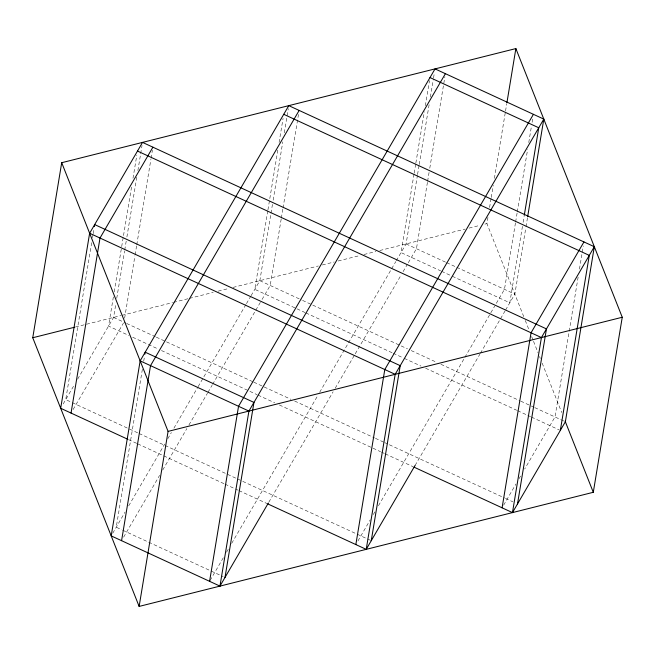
<?xml version="1.0" encoding="UTF-8"?>
<svg xmlns="http://www.w3.org/2000/svg" width="655" height="655" viewBox="0 0 655 655"><rect width="100%" height="100%" fill="white"/><g stroke="black" fill="none" stroke-linecap="round" stroke-linejoin="round"><path stroke-width="0.49" stroke-dasharray="3.27 2.46" d="M91.684 242.694L65.721 399.615L71.289 402.186M92.511 237.659L93.01 234.646M93.182 233.638L93.845 229.61M113.364 296.92L108.542 326.092L128.97 335.524M114.199 291.893L121.519 247.631M121.683 246.624L123.345 236.561M123.517 235.563L131.671 186.266M132.998 178.226L136.829 155.088M77.626 379.171L113.585 317.429L115.91 303.347M116.746 298.32L124.565 251.037M124.728 250.03L126.227 240.983M126.898 236.954L136.879 176.604M137.877 170.562L142.037 145.418M124.622 318.191L134.938 255.827M135.102 254.82L136.6 245.764M136.764 244.765L150.912 159.263M151.076 158.256L152.41 150.208M142.372 369.297L116.246 527.226L121.781 529.78M143.707 361.249L144.534 356.222M267.772 210.877L254.787 289.338L304.935 312.492M267.936 209.87L277.916 149.512M279.087 142.471L283.075 118.334M251.094 295.683L259.83 280.676L270.818 214.283M270.982 213.276L272.48 204.229M273.143 200.201L282.796 141.857M284.295 132.801L286.956 116.713M287.127 115.706L288.29 108.664M281.183 219.073L270.204 285.465L260.944 301.357M281.355 218.066L282.854 209.011M283.017 208.003L298.492 114.461M414.017 174.124L401.04 252.584L440.676 270.883M414.189 173.117L415.679 164.061M415.851 163.054L424.334 111.751M425.332 105.717L429.492 80.573M396.308 260.698L406.084 243.922L417.399 175.515M417.562 174.508L419.061 165.461M419.233 164.454L429.213 104.096M430.376 97.055L433.373 78.952M433.544 77.945L434.371 72.918M427.437 182.319L416.457 248.712L407.713 263.728M427.6 181.312L429.099 172.257M429.77 168.237L444.909 76.701M523.754 316.643L486.919 223.609L488.081 216.568M489.58 207.512L491.078 198.457M491.242 197.45L493.24 185.381M494.402 178.34L505.39 111.948M505.554 110.941L506.716 103.899M515.452 222.962L504.473 289.346L495.213 305.246M515.624 221.955L517.123 212.9M517.286 211.893L527.602 149.528M528.765 142.487L531.434 126.39M532.097 122.37L532.761 118.342M522.444 226.352L509.795 302.798L451.729 275.992M523.108 222.332L524.106 216.289M505.586 310.036L514.846 294.136L525.826 227.752M525.99 226.745L527.488 217.689M578.128 277.139L554.998 416.965L524.696 469.005M579.462 269.099L583.286 245.961M63.199 403.947L74.547 384.46M73.098 409.539L123.443 323.103M112.742 533.244L125.089 512.046M128.691 505.865L164.692 444.049M167.778 438.752L171.373 432.57M173.943 428.149L197.605 387.531M198.121 386.647L245.944 304.518M246.46 303.633L250.578 296.568M123.631 537.149L159.632 475.333M162.718 470.028L186.888 428.526M188.943 424.997L207.463 393.205M207.971 392.32L212.089 385.255M212.605 384.37L255.286 311.076M255.802 310.192L260.428 302.242M210.108 580.436L223.478 557.471M226.565 552.173L228.62 548.644M231.706 543.339L317.61 395.841M319.665 392.304L347.961 343.728M348.476 342.843L391.166 269.532M391.682 268.648L395.8 261.582M268.828 502.197L333.125 391.796M335.18 388.259L354.732 354.699M355.239 353.815L401.024 275.206M403.079 271.669L407.197 264.604M357.9 541.03L370.239 519.841M373.325 514.543L374.873 511.891M378.467 505.709L464.354 358.236M464.87 357.352L494.697 306.131M415.073 465.459L479.869 354.191M480.385 353.307L505.07 310.92M503.63 505.169L515.96 483.996M519.047 478.707L520.586 476.062M75.391 327.025L121.003 315.563M121.994 315.317L172.568 302.602M173.559 302.356L188.435 298.615M189.426 298.369L213.227 292.384M218.189 291.139L229.094 288.397M233.057 287.406L318.338 265.971M322.309 264.972L334.206 261.984M338.168 260.985L359.988 255.507M363.951 254.508L375.855 251.52M379.818 250.521L465.099 229.086M469.07 228.096L479.976 225.353M484.937 224.108L486.919 223.609M406.084 243.922L445.719 262.221M446.636 262.647L455.855 266.904M456.781 267.33L514.846 294.136M441.593 271.309L450.812 275.567M259.83 280.676L301.627 299.974M302.553 300.399L311.837 304.69M312.771 305.115L407.492 348.853M411.209 350.572L437.212 362.575M440.93 364.295L519.865 400.745M520.791 401.171L533.792 407.173M534.726 407.598L565.371 421.755M305.869 312.918L392.23 352.799M393.164 353.233L403.374 357.949M404.307 358.375L421.026 366.096M425.668 368.241L516.68 410.259M517.606 410.693L526.89 414.975M527.824 415.409L530.607 416.695M531.533 417.12L559.395 429.983M113.585 317.429L125.654 323.005M126.579 323.431L155.366 336.719M156.299 337.153L165.584 341.443M166.509 341.869L252.871 381.742M253.796 382.168L290.935 399.321M294.652 401.04L374.504 437.908M375.438 438.334L383.797 442.199M384.722 442.624L388.44 444.344M389.365 444.77L504.506 497.939M505.439 498.365L512.865 501.796M132.678 337.235L157.749 348.812M161.466 350.531L257.104 394.695M258.037 395.121L274.748 402.841M279.39 404.978L380.604 451.721M381.537 452.147L384.321 453.432M385.246 453.858L413.108 466.72M72.222 402.612L138.156 433.061M139.089 433.487L164.159 445.064M165.093 445.498L236.594 478.518M237.528 478.944L366.612 538.549M367.545 538.975L370.329 540.26M128.47 439.579L136.829 443.435M137.755 443.869L162.833 455.446M163.758 455.872L224.125 483.75M225.05 484.176L238.052 490.177M238.985 490.611L266.839 503.474M122.698 530.206L210.255 570.636M211.18 571.062L223.159 576.596M525.261 320.442L529.396 330.89M531.647 336.588L533.154 340.379M533.53 341.329L538.042 352.726M539.54 356.525L540.293 358.424M542.176 363.165L561.72 412.535"/><path stroke-width="0.98" d="M32.75 337.743L61.709 162.71L515.87 48.576L622.25 317.257L593.291 492.29L139.13 606.424L32.75 337.743L74.4 327.279M517.507 503.941L546.458 328.908L142.536 142.397L89.629 233.245L60.678 408.278L127.537 439.153M94.345 226.597L94.672 224.583L400.213 365.662L371.254 540.694M71.043 413.068L100.002 238.035L152.91 147.187M414.034 467.154L512.464 512.603L565.371 421.755L594.322 246.722L288.79 105.643L140.154 360.864L111.203 535.888L219.957 586.11L268.313 503.081M144.87 354.208L145.205 352.202L253.96 402.416L225.009 577.448M121.576 540.678L150.527 365.654L299.155 110.433M139.13 606.424L168.081 431.391L61.709 162.71M209.592 581.321L238.543 406.288L435.043 68.89L543.797 119.112L527.66 216.682M219.957 586.11L248.916 411.078L445.408 73.679M355.845 544.567L384.796 369.535L533.424 114.322M267.772 503.9L366.21 549.357L395.17 374.324L543.797 119.112M506.888 102.892L515.87 48.576M524.278 215.29L538.754 127.774L429.991 77.552M502.09 507.813L531.049 332.781L583.957 241.932M512.464 512.603L541.415 337.571L594.322 246.722M560.328 430.417L589.279 255.385L283.746 114.306M366.21 549.357L415.073 465.459M168.081 431.391L622.25 317.257M137.493 151.059L541.415 337.571M89.629 233.245L395.17 374.324M140.154 360.864L248.916 411.078M565.101 421.083L593.291 492.29"/></g></svg>
